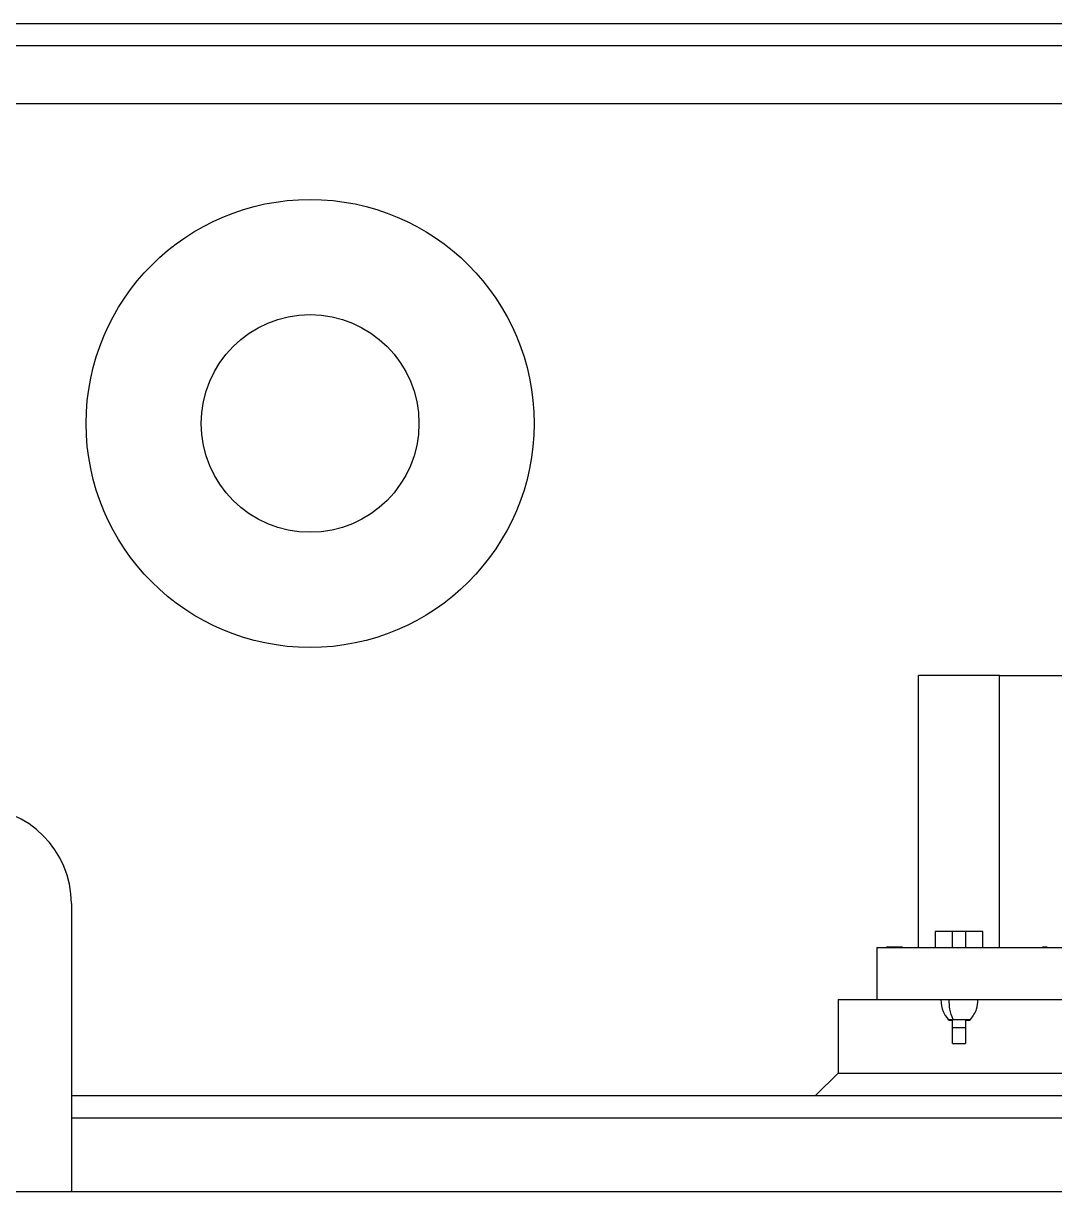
# Model space of a CAD drawing. Header units: millimetres. Extents: x -2889 to 8174, y 2447 to 8478.
# Drawn here: x 2697.512 to 2700.736, y 3462.92 to 3466.57 of the extents above; entities that cross this region are included whole.
import ezdxf

# ---------------------------------------------------------------- set-up
doc = ezdxf.new("R2010")
doc.units = ezdxf.units.MM

msp = doc.modelspace()

# ---------------------------------------------------------------- linework, layer by layer
at = {"color": 7, "linetype": 'Continuous', "lineweight": 25}
for p, q in [((2681.4787, 3466.5695), (2707.3387, 3466.5695)), ((2707.3387, 3466.4995), (2681.4787, 3466.4995)), ((2683.1587, 3466.3195), (2705.6587, 3466.3195)), ((2700.5637, 3464.5325), (2700.3097, 3464.5325)), ((2700.3097, 3463.6825), (2700.3097, 3464.5325)), ((2700.5637, 3463.6825), (2700.5637, 3464.5325)), ((2700.5637, 3464.5325), (2700.8697, 3464.5325)), ((2697.6625, 3463.8195), (2697.6625, 3462.9195)), ((2700.5117, 3463.7325), (2700.3617, 3463.7325)), ((2700.3617, 3463.7325), (2700.3617, 3463.6825)), ((2700.4167, 3463.6825), (2700.4167, 3463.7325)), ((2700.4567, 3463.7325), (2700.4567, 3463.6825)), ((2700.5117, 3463.6825), (2700.5117, 3463.7325)), ((2700.1797, 3463.6825), (2700.1797, 3463.5195)), ((2700.1797, 3463.6825), (2701.0467, 3463.6825)), ((2700.2097, 3463.6835), (2700.2097, 3463.6825)), ((2700.2597, 3463.6835), (2700.2097, 3463.6835)), ((2700.2597, 3463.6835), (2700.2597, 3463.6825)), ((2700.2766, 3463.6835), (2700.2766, 3463.6825)), ((2700.284, 3463.6835), (2700.284, 3463.6825)), ((2700.6004, 3463.6835), (2700.6004, 3463.6825)), ((2700.6055, 3463.6835), (2700.6055, 3463.6825)), ((2700.6292, 3463.6835), (2700.6292, 3463.6825)), ((2700.6525, 3463.6835), (2700.6525, 3463.6825)), ((2700.6678, 3463.6835), (2700.6678, 3463.6825)), ((2700.6814, 3463.6835), (2700.6814, 3463.6825)), ((2700.6973, 3463.6835), (2700.6973, 3463.6825)), ((2700.7071, 3463.6835), (2700.7071, 3463.6825)), ((2700.7074, 3463.6835), (2700.7074, 3463.6825)), ((2700.7125, 3463.6835), (2700.7074, 3463.6835)), ((2700.7125, 3463.6835), (2700.7125, 3463.6825)), ((2700.7343, 3463.6835), (2700.7343, 3463.6825)), ((2700.0587, 3463.5195), (2700.0587, 3463.2895)), ((2700.0587, 3463.5195), (2700.1797, 3463.5195)), ((2700.1797, 3463.5195), (2705.5397, 3463.5195)), ((2700.4167, 3463.4545), (2700.41, 3463.4545)), ((2700.4167, 3463.4325), (2700.4167, 3463.4582)), ((2700.4567, 3463.4569), (2700.4567, 3463.4325)), ((2700.4656, 3463.4545), (2700.4567, 3463.4545)), ((2700.4167, 3463.4325), (2700.4567, 3463.4325)), ((2700.4167, 3463.3825), (2700.4167, 3463.4325)), ((2700.4567, 3463.4325), (2700.4567, 3463.3825)), ((2700.4167, 3463.3825), (2700.4567, 3463.3825)), ((2700.0587, 3463.2895), (2699.9887, 3463.2195)), ((2700.0587, 3463.2895), (2700.7587, 3463.2895)), ((2697.6625, 3463.2195), (2704.4523, 3463.2195)), ((2704.4523, 3463.1495), (2697.6625, 3463.1495)), ((2697.2087, 3462.9195), (2702.1587, 3462.9195))]:
    msp.add_line(p, q, dxfattribs=at)
at = {"color": 8, "linetype": 'Continuous', "lineweight": 25}
for p, q in [((2700.4027, 3463.4577), (2700.4167, 3463.4577)), ((2700.4173, 3463.4577), (2700.4186, 3463.4577)), ((2700.4186, 3463.4577), (2700.4729, 3463.4577))]:
    msp.add_line(p, q, dxfattribs=at)
at = {"color": 8, "linetype": 'Continuous', "lineweight": 25, "flags": 128}
msp.add_lwpolyline([(2700.4191, 3463.4568), (2700.419, 3463.457), (2700.4186, 3463.4577)], dxfattribs=at)
at = {"color": 7, "linetype": 'Continuous', "lineweight": 25}
for radius in [0.7, 0.34]:
    msp.add_circle((2698.4087, 3465.3195), radius, dxfattribs=at)
for centre, radius, start, end in [((2697.3625, 3463.8195), 0.3, 0, 90), ((2700.41, 3463.4645), 0.01, 222.988, 270), ((2700.4656, 3463.4645), 0.01, 270, 317.012)]:
    msp.add_arc(centre, radius, start, end, dxfattribs=at)
for points, knots in [([(2700.7071, 3463.6835), (2700.7052, 3463.6835), (2700.7017, 3463.6835), (2700.6987, 3463.6835), (2700.6973, 3463.6835)], [0, 0, 0, 0, 0.559405, 1, 1, 1, 1]), ([(2700.3801, 3463.5195), (2700.381, 3463.5065), (2700.3826, 3463.4835), (2700.3966, 3463.4655), (2700.4027, 3463.4577)], [0, 0, 0, 0, 0.568245, 1, 1, 1, 1]), ([(2700.4186, 3463.4577), (2700.4145, 3463.4679), (2700.4071, 3463.4864), (2700.4065, 3463.5092), (2700.4062, 3463.5195)], [0, 0, 0, 0, 0.547105, 1, 1, 1, 1]), ([(2700.4729, 3463.4577), (2700.4803, 3463.4679), (2700.4939, 3463.4864), (2700.495, 3463.5092), (2700.4955, 3463.5195)], [0, 0, 0, 0, 0.547105, 1, 1, 1, 1])]:
    msp.add_open_spline(points, degree=3, knots=knots, dxfattribs=at)

doc.saveas('drawing.dxf')
